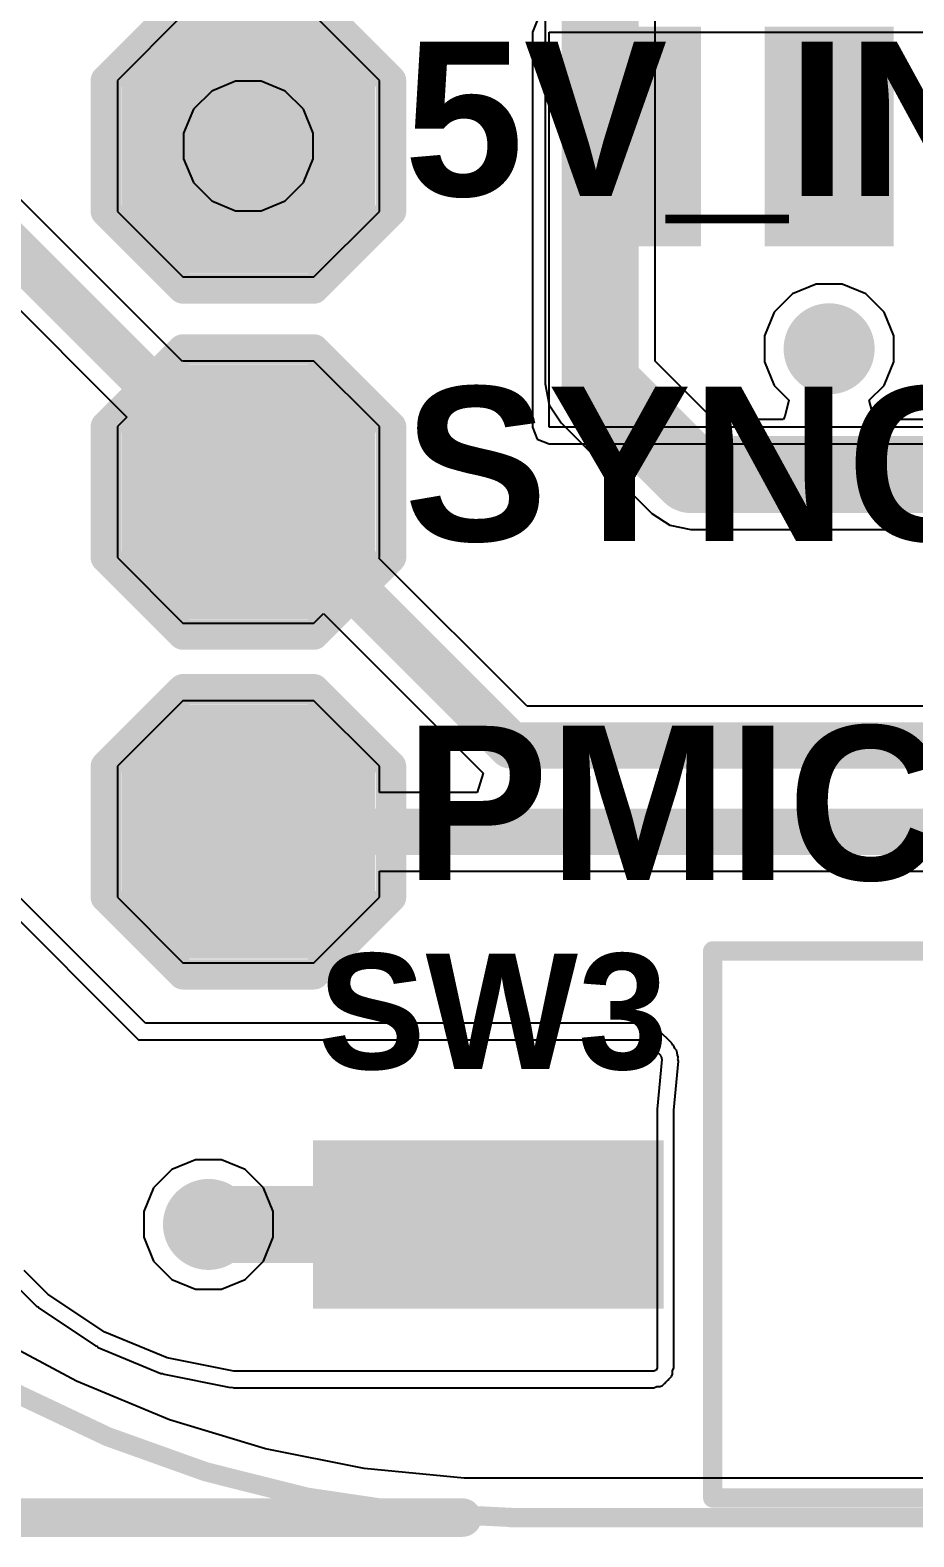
# Model space of a CAD drawing. Header units: millimetres. Extents: x -12 to 5428, y 0 to 5422.
# Drawn here: x -3.19 to 2.63, y -0.13 to 9.81 of the extents above; entities that cross this region are included whole.
import ezdxf

# ---------------------------------------------------------------- set-up
doc = ezdxf.new("R2010")
doc.units = ezdxf.units.MM
for name, color, linetype in [('BottomLayer', 5, 'Continuous'), ('BottomPaste', 16, 'Continuous'), ('BottomSolder', 6, 'Continuous'), ('Mechanical1', 6, 'Continuous'), ('Mechanical2', 216, 'Continuous'), ('TopLayer', 1, 'Continuous'), ('TopOverlay', 2, 'Continuous'), ('TopPaste', 8, 'Continuous'), ('TopSolder', 216, 'Continuous'), ('ViaHoleLayer', 16, 'Continuous')]:
    doc.layers.add(name, color=color, linetype=linetype)
doc.styles.add('Arial', font='arialbd.ttf', dxfattribs={"height": 0.2})

# ---------------------------------------------------------------- blocks, each defined once
blk = doc.blocks.new('T__________5')
at = {"layer": 'TopLayer'}
blk.add_hatch(color=1, dxfattribs=at).paths.add_polyline_path([(0.38098476, 0.7620152399999999), (-0.38101524, 0.7620152399999999), (-0.7620152399999999, 0.38101524), (-0.7620152399999999, -0.38098476), (-0.38101524, -0.7619847599999999), (0.38098476, -0.7619847599999999), (0.7619847599999999, -0.38098476), (0.7619847599999999, 0.38101524)])
at = {"layer": 'TopPaste'}
blk.add_hatch(color=8, dxfattribs=at).paths.add_polyline_path([(0.38098476, 0.7620152399999999), (-0.38101524, 0.7620152399999999), (-0.7620152399999999, 0.38101524), (-0.7620152399999999, -0.38098476), (-0.38101524, -0.7619847599999999), (0.38098476, -0.7619847599999999), (0.7619847599999999, -0.38098476), (0.7619847599999999, 0.38101524)])
at = {"layer": 'TopSolder'}
blk.add_hatch(color=216, dxfattribs=at).paths.add_polyline_path([(0.4184853199999999, 0.83701636), (-0.4185157999999999, 0.83701636), (-0.83701636, 0.4185157999999999), (-0.83701636, -0.4184853199999999), (-0.4185157999999999, -0.83698588), (0.4184853199999999, -0.83698588), (0.83698588, -0.4184853199999999), (0.83698588, 0.4185157999999999)])
at = {"layer": 'TopOverlay', "const_width": 0.1999996}
for points in [[(-0.43181524, 0.9398152399999999), (-0.9398152399999999, 0.43181524)], [(-0.43181524, 0.9398152399999999), (0.43178476, 0.9398152399999999)], [(0.43178476, 0.9398152399999999), (0.93978476, 0.43181524)], [(-0.9398152399999999, 0.43181524), (-0.9398152399999999, -0.43178476)], [(0.93978476, 0.43181524), (0.93978476, -0.43178476)], [(-0.9398152399999999, -0.43178476), (-0.43181524, -0.93978476)], [(0.93978476, -0.43178476), (0.43178476, -0.93978476)], [(-0.43181524, -0.93978476), (0.43178476, -0.93978476)]]:
    blk.add_lwpolyline(points, dxfattribs=at)
at = {"layer": 'TopOverlay', "const_width": 0.0999998}
for points in [[(-0.48181514, 0.9398152399999999, 1), (-0.3818153399999999, 0.9398152399999999, 1)], [(-0.48181514, 0.9398152399999999, 1), (-0.3818153399999999, 0.9398152399999999, 1)], [(0.3817848599999999, 0.9398152399999999, 1), (0.48178466, 0.9398152399999999, 1)], [(0.3817848599999999, 0.9398152399999999, 1), (0.48178466, 0.9398152399999999, 1)], [(-0.9898151399999999, 0.43181524, 1), (-0.8898153399999998, 0.43181524, 1)], [(-0.9898151399999999, 0.43181524, 1), (-0.8898153399999998, 0.43181524, 1)], [(0.8897848599999999, 0.43181524, 1), (0.98978466, 0.43181524, 1)], [(0.8897848599999999, 0.43181524, 1), (0.98978466, 0.43181524, 1)], [(-0.9898151399999999, -0.43178476, 1), (-0.8898153399999998, -0.43178476, 1)], [(-0.9898151399999999, -0.43178476, 1), (-0.8898153399999998, -0.43178476, 1)], [(0.8897848599999999, -0.43178476, 1), (0.98978466, -0.43178476, 1)], [(0.8897848599999999, -0.43178476, 1), (0.98978466, -0.43178476, 1)], [(-0.48181514, -0.93978476, 1), (-0.3818153399999999, -0.93978476, 1)], [(-0.48181514, -0.93978476, 1), (-0.3818153399999999, -0.93978476, 1)], [(0.3817848599999999, -0.93978476, 1), (0.48178466, -0.93978476, 1)], [(0.3817848599999999, -0.93978476, 1), (0.48178466, -0.93978476, 1)]]:
    blk.add_lwpolyline(points, format="xyb", close=True, dxfattribs=at)
blk = doc.blocks.new('T__________6')
at = {"layer": 'TopLayer'}
blk.add_hatch(color=1, dxfattribs=at).paths.add_polyline_path([(0.38102286, 0.7620152399999999), (-0.38097714, 0.7620152399999999), (-0.7619771399999999, 0.38101524), (-0.7619771399999999, -0.38098476), (-0.38097714, -0.7619847599999999), (0.38102286, -0.7619847599999999), (0.76202286, -0.38098476), (0.76202286, 0.38101524)])
at = {"layer": 'TopPaste'}
blk.add_hatch(color=8, dxfattribs=at).paths.add_polyline_path([(0.38102286, 0.7620152399999999), (-0.38097714, 0.7620152399999999), (-0.7619771399999999, 0.38101524), (-0.7619771399999999, -0.38098476), (-0.38097714, -0.7619847599999999), (0.38102286, -0.7619847599999999), (0.76202286, -0.38098476), (0.76202286, 0.38101524)])
at = {"layer": 'TopSolder'}
blk.add_hatch(color=216, dxfattribs=at).paths.add_polyline_path([(0.41852342, 0.83701636), (-0.4184777, 0.83701636), (-0.83697826, 0.4185157999999999), (-0.83697826, -0.4184853199999999), (-0.4184777, -0.83698588), (0.41852342, -0.83698588), (0.83702398, -0.4184853199999999), (0.83702398, 0.4185157999999999)])
at = {"layer": 'TopOverlay', "const_width": 0.1999996}
for points in [[(-0.4317771399999999, 0.9398152399999999), (-0.9397771399999999, 0.43181524)], [(-0.4317771399999999, 0.9398152399999999), (0.43182286, 0.9398152399999999)], [(0.43182286, 0.9398152399999999), (0.93982286, 0.43181524)], [(-0.9397771399999999, 0.43181524), (-0.9397771399999999, -0.43178476)], [(0.93982286, 0.43181524), (0.93982286, -0.43178476)], [(-0.9397771399999999, -0.43178476), (-0.4317771399999999, -0.93978476)], [(0.93982286, -0.43178476), (0.43182286, -0.93978476)], [(-0.4317771399999999, -0.93978476), (0.43182286, -0.93978476)]]:
    blk.add_lwpolyline(points, dxfattribs=at)
at = {"layer": 'TopOverlay', "const_width": 0.0999998}
for points in [[(-0.48177704, 0.9398152399999999, 1), (-0.38177724, 0.9398152399999999, 1)], [(-0.48177704, 0.9398152399999999, 1), (-0.38177724, 0.9398152399999999, 1)], [(0.38182296, 0.9398152399999999, 1), (0.48182276, 0.9398152399999999, 1)], [(0.38182296, 0.9398152399999999, 1), (0.48182276, 0.9398152399999999, 1)], [(-0.9897770399999999, 0.43181524, 1), (-0.88977724, 0.43181524, 1)], [(-0.9897770399999999, 0.43181524, 1), (-0.88977724, 0.43181524, 1)], [(0.8898229599999999, 0.43181524, 1), (0.98982276, 0.43181524, 1)], [(0.8898229599999999, 0.43181524, 1), (0.98982276, 0.43181524, 1)], [(-0.9897770399999999, -0.43178476, 1), (-0.88977724, -0.43178476, 1)], [(-0.9897770399999999, -0.43178476, 1), (-0.88977724, -0.43178476, 1)], [(0.8898229599999999, -0.43178476, 1), (0.98982276, -0.43178476, 1)], [(0.8898229599999999, -0.43178476, 1), (0.98982276, -0.43178476, 1)], [(-0.48177704, -0.93978476, 1), (-0.38177724, -0.93978476, 1)], [(-0.48177704, -0.93978476, 1), (-0.38177724, -0.93978476, 1)], [(0.38182296, -0.93978476, 1), (0.48182276, -0.93978476, 1)], [(0.38182296, -0.93978476, 1), (0.48182276, -0.93978476, 1)]]:
    blk.add_lwpolyline(points, format="xyb", close=True, dxfattribs=at)
blk = doc.blocks.new('T__________17')
at = {"layer": 'TopLayer'}
blk.add_hatch(color=1, dxfattribs=at).paths.add_polyline_path([(0.38098476, 0.7619847599999999), (-0.38101524, 0.7619847599999999), (-0.7620152399999999, 0.38098476), (-0.7620152399999999, -0.38101524), (-0.38101524, -0.7620152399999999), (0.38098476, -0.7620152399999999), (0.7619847599999999, -0.38101524), (0.7619847599999999, 0.38098476)])
at = {"layer": 'TopPaste'}
blk.add_hatch(color=8, dxfattribs=at).paths.add_polyline_path([(0.38098476, 0.7619847599999999), (-0.38101524, 0.7619847599999999), (-0.7620152399999999, 0.38098476), (-0.7620152399999999, -0.38101524), (-0.38101524, -0.7620152399999999), (0.38098476, -0.7620152399999999), (0.7619847599999999, -0.38101524), (0.7619847599999999, 0.38098476)])
at = {"layer": 'TopSolder'}
blk.add_hatch(color=216, dxfattribs=at).paths.add_polyline_path([(0.4184853199999999, 0.83698588), (-0.4185157999999999, 0.83698588), (-0.83701636, 0.4184853199999999), (-0.83701636, -0.4185157999999999), (-0.4185157999999999, -0.83701636), (0.4184853199999999, -0.83701636), (0.83698588, -0.4185157999999999), (0.83698588, 0.4184853199999999)])
at = {"layer": 'TopOverlay', "const_width": 0.1999996}
for points in [[(-0.9398152399999999, 0.43178476), (-0.43181524, 0.93978476)], [(-0.43181524, 0.93978476), (0.43178476, 0.93978476)], [(0.43178476, 0.93978476), (0.93978476, 0.43178476)], [(-0.9398152399999999, -0.43181524), (-0.9398152399999999, 0.43178476)], [(0.93978476, -0.43181524), (0.93978476, 0.43178476)], [(-0.9398152399999999, -0.43181524), (-0.43181524, -0.9398152399999999)], [(0.43178476, -0.9398152399999999), (0.93978476, -0.43181524)], [(-0.43181524, -0.9398152399999999), (0.43178476, -0.9398152399999999)]]:
    blk.add_lwpolyline(points, dxfattribs=at)
at = {"layer": 'TopOverlay', "const_width": 0.0999998}
for points in [[(-0.48181514, 0.93978476, 1), (-0.3818153399999999, 0.93978476, 1)], [(-0.48181514, 0.93978476, 1), (-0.3818153399999999, 0.93978476, 1)], [(0.3817848599999999, 0.93978476, 1), (0.48178466, 0.93978476, 1)], [(0.3817848599999999, 0.93978476, 1), (0.48178466, 0.93978476, 1)], [(-0.9898151399999999, 0.43178476, 1), (-0.8898153399999998, 0.43178476, 1)], [(-0.9898151399999999, 0.43178476, 1), (-0.8898153399999998, 0.43178476, 1)], [(0.8897848599999999, 0.43178476, 1), (0.98978466, 0.43178476, 1)], [(0.8897848599999999, 0.43178476, 1), (0.98978466, 0.43178476, 1)], [(-0.9898151399999999, -0.43181524, 1), (-0.8898153399999998, -0.43181524, 1)], [(-0.9898151399999999, -0.43181524, 1), (-0.8898153399999998, -0.43181524, 1)], [(0.8897848599999999, -0.43181524, 1), (0.98978466, -0.43181524, 1)], [(0.8897848599999999, -0.43181524, 1), (0.98978466, -0.43181524, 1)], [(-0.48181514, -0.9398152399999999, 1), (-0.3818153399999999, -0.9398152399999999, 1)], [(-0.48181514, -0.9398152399999999, 1), (-0.3818153399999999, -0.9398152399999999, 1)], [(0.3817848599999999, -0.9398152399999999, 1), (0.48178466, -0.9398152399999999, 1)], [(0.3817848599999999, -0.9398152399999999, 1), (0.48178466, -0.9398152399999999, 1)]]:
    blk.add_lwpolyline(points, format="xyb", close=True, dxfattribs=at)
blk = doc.blocks.new('SOP_8_B_24')
at = {"layer": 'BottomLayer'}
for points in [[(-3.39997923, 2.25499803), (-2.09997929, 2.25499803), (-2.09997929, 1.55499689), (-3.39997923, 1.55499689)], [(2.09998437, 2.25499803), (3.39998431, 2.25499803), (3.39998431, 1.55499689), (2.09998437, 1.55499689)], [(-3.39997923, 0.98499803), (-2.09997929, 0.98499803), (-2.09997929, 0.28499689), (-3.39997923, 0.28499689)], [(2.09998437, 0.98499803), (3.39998431, 0.98499803), (3.39998431, 0.28499689), (2.09998437, 0.28499689)], [(-3.39997923, -0.28500197), (-2.09997929, -0.28500197), (-2.09997929, -0.98500311), (-3.39997923, -0.98500311)], [(2.09998437, -0.28500197), (3.39998431, -0.28500197), (3.39998431, -0.98500311), (2.09998437, -0.98500311)], [(-3.39997923, -1.55500197), (-2.09997929, -1.55500197), (-2.09997929, -2.25500311), (-3.39997923, -2.25500311)], [(2.09998437, -1.55500197), (3.39998431, -1.55500197), (3.39998431, -2.25500311), (2.09998437, -2.25500311)]]:
    blk.add_hatch(color=5, dxfattribs=at).paths.add_polyline_path(points)
at = {"layer": 'BottomPaste'}
for points in [[(-3.39997923, 2.25499803), (-2.09997929, 2.25499803), (-2.09997929, 1.55499689), (-3.39997923, 1.55499689)], [(2.09998437, 2.25499803), (3.39998431, 2.25499803), (3.39998431, 1.55499689), (2.09998437, 1.55499689)], [(-3.39997923, 0.98499803), (-2.09997929, 0.98499803), (-2.09997929, 0.28499689), (-3.39997923, 0.28499689)], [(2.09998437, 0.98499803), (3.39998431, 0.98499803), (3.39998431, 0.28499689), (2.09998437, 0.28499689)], [(-3.39997923, -0.28500197), (-2.09997929, -0.28500197), (-2.09997929, -0.98500311), (-3.39997923, -0.98500311)], [(2.09998437, -0.28500197), (3.39998431, -0.28500197), (3.39998431, -0.98500311), (2.09998437, -0.98500311)], [(-3.39997923, -1.55500197), (-2.09997929, -1.55500197), (-2.09997929, -2.25500311), (-3.39997923, -2.25500311)], [(2.09998437, -1.55500197), (3.39998431, -1.55500197), (3.39998431, -2.25500311), (2.09998437, -2.25500311)]]:
    blk.add_hatch(color=16, dxfattribs=at).paths.add_polyline_path(points)
at = {"layer": 'BottomSolder'}
for points in [[(-3.47498035, 2.32999915), (-2.02497817, 2.32999915), (-2.02497817, 1.47999577), (-3.47498035, 1.47999577)], [(2.02498325, 2.32999915), (3.47498543, 2.32999915), (3.47498543, 1.47999577), (2.02498325, 1.47999577)], [(-3.47498035, 1.05999915), (-2.02497817, 1.05999915), (-2.02497817, 0.20999577), (-3.47498035, 0.20999577)], [(2.02498325, 1.05999915), (3.47498543, 1.05999915), (3.47498543, 0.20999577), (2.02498325, 0.20999577)], [(-3.47498035, -0.21000085), (-2.02497817, -0.21000085), (-2.02497817, -1.06000423), (-3.47498035, -1.06000423)], [(2.02498325, -0.21000085), (3.47498543, -0.21000085), (3.47498543, -1.06000423), (2.02498325, -1.06000423)], [(-3.47498035, -1.48000085), (-2.02497817, -1.48000085), (-2.02497817, -2.33000423), (-3.47498035, -2.33000423)], [(2.02498325, -1.48000085), (3.47498543, -1.48000085), (3.47498543, -2.33000423), (2.02498325, -2.33000423)]]:
    blk.add_hatch(color=6, dxfattribs=at).paths.add_polyline_path(points)
blk = doc.blocks.new('DSIC01LSGET_63')
at = {"layer": 'TopLayer'}
for points in [[(-5.49999662, 0.50001551), (-3.29999594, 0.50001551), (-3.29999594, -0.4999850299999999), (-5.49999662, -0.4999850299999999)], [(3.29998578, 0.50001551), (5.49998646, 0.50001551), (5.49998646, -0.4999850299999999), (3.29998578, -0.4999850299999999)]]:
    blk.add_hatch(color=1, dxfattribs=at).paths.add_polyline_path(points)
at = {"layer": 'TopPaste'}
for points in [[(-5.49999662, 0.50001551), (-3.29999594, 0.50001551), (-3.29999594, -0.4999850299999999), (-5.49999662, -0.4999850299999999)], [(3.29998578, 0.50001551), (5.49998646, 0.50001551), (5.49998646, -0.4999850299999999), (3.29998578, -0.4999850299999999)]]:
    blk.add_hatch(color=8, dxfattribs=at).paths.add_polyline_path(points)
at = {"layer": 'TopSolder'}
for points in [[(-5.55499778, 0.55501667), (-3.24499478, 0.55501667), (-3.24499478, -0.5549861899999999), (-5.55499778, -0.5549861899999999)], [(3.244984619999999, 0.55501667), (5.554987619999999, 0.55501667), (5.554987619999999, -0.5549861899999999), (3.244984619999999, -0.5549861899999999)]]:
    blk.add_hatch(color=216, dxfattribs=at).paths.add_polyline_path(points)
at = {"layer": 'TopOverlay'}
for points, const_width in [([(2.92099492, 1.80341524), (-2.94640508, 1.80341524)], 0.127), ([(-2.94640508, 1.80341524), (-2.94640508, -1.80338476)], 0.127), ([(2.92099492, 1.80341524), (2.92099492, -1.80338476)], 0.127), ([(0.48259492, 0.4572152399999999), (-0.50800508, 1.524e-05)], 0.254), ([(-0.50800508, 1.524e-05), (-1.42240508, 1.524e-05)], 0.254), ([(1.37159492, -0.05078476), (0.4571949199999999, -0.05078476)], 0.254), ([(2.92099492, -1.80338476), (-2.94640508, -1.80338476)], 0.127)]:
    blk.add_lwpolyline(points, dxfattribs=dict(at, const_width=const_width))
for points, const_width in [([(-2.97815508, 1.80341524, 1), (-2.91465508, 1.80341524, 1)], 0.0635), ([(-2.97815508, 1.80341524, 1), (-2.91465508, 1.80341524, 1)], 0.0635), ([(2.88924492, 1.80341524, 1), (2.95274492, 1.80341524, 1)], 0.0635), ([(2.88924492, 1.80341524, 1), (2.95274492, 1.80341524, 1)], 0.0635), ([(0.4190949199999999, 0.4572152399999999, 1), (0.5460949199999999, 0.4572152399999999, 1)], 0.127), ([(-1.48590508, 1.524e-05, 1), (-1.35890508, 1.524e-05, 1)], 0.127), ([(-0.57150508, 1.524e-05, 1), (-0.44450508, 1.524e-05, 1)], 0.127), ([(-0.57150508, 1.524e-05, 1), (-0.44450508, 1.524e-05, 1)], 0.127), ([(0.3936949199999999, -0.05078476, 1), (0.52069492, -0.05078476, 1)], 0.127), ([(1.30809492, -0.05078476, 1), (1.43509492, -0.05078476, 1)], 0.127), ([(-2.97815508, -1.80338476, 1), (-2.91465508, -1.80338476, 1)], 0.0635), ([(-2.97815508, -1.80338476, 1), (-2.91465508, -1.80338476, 1)], 0.0635), ([(2.88924492, -1.80338476, 1), (2.95274492, -1.80338476, 1)], 0.0635), ([(2.88924492, -1.80338476, 1), (2.95274492, -1.80338476, 1)], 0.0635)]:
    blk.add_lwpolyline(points, format="xyb", close=True, dxfattribs=dict(at, const_width=const_width))

msp = doc.modelspace()

# ---------------------------------------------------------------- hatches: boundary and pattern name
at = {"layer": 'BottomLayer'}
h = msp.add_hatch(color=5, dxfattribs=at)
edge = h.paths.add_edge_path()
edge.add_arc((-1.7526, 9.042399999999999), 0.2999994, 0, 360)
h = msp.add_hatch(color=5, dxfattribs=at)
edge = h.paths.add_edge_path()
edge.add_arc((2.07409796, 7.705277959999999), 0.2999994, 0, 360)
h = msp.add_hatch(color=5, dxfattribs=at)
edge = h.paths.add_edge_path()
edge.add_arc((-2.01591164, 1.93256916), 0.2999994, 0, 360)
at = {"layer": 'TopLayer'}
h = msp.add_hatch(color=1, dxfattribs=at)
edge = h.paths.add_edge_path()
edge.add_arc((-1.7526, 9.042399999999999), 0.2999994, 0, 360)
h = msp.add_hatch(color=1, dxfattribs=at)
edge = h.paths.add_edge_path()
edge.add_arc((2.07409796, 7.705277959999999), 0.2999994, 0, 360)
h = msp.add_hatch(color=1, dxfattribs=at)
edge = h.paths.add_edge_path()
edge.add_arc((-2.01591164, 1.93256916), 0.2999994, 0, 360)
at = {"layer": 'ViaHoleLayer'}
h = msp.add_hatch(color=16, dxfattribs=at)
edge = h.paths.add_edge_path()
edge.add_arc((-1.7526, 9.042399999999999), 0.1499997, 0, 360)
h = msp.add_hatch(color=16, dxfattribs=at)
edge = h.paths.add_edge_path()
edge.add_arc((2.07409796, 7.705277959999999), 0.1499997, 0, 360)
h = msp.add_hatch(color=16, dxfattribs=at)
edge = h.paths.add_edge_path()
edge.add_arc((-2.01591164, 1.93256916), 0.1499997, 0, 360)

# ---------------------------------------------------------------- linework, layer by layer
at = {"layer": 'BottomLayer'}
for p, q in [((0.1508379, 9.86926652), (0.11862816, 9.791504419999999)), ((0.11862816, 9.791504419999999), (0.11862816, 7.188199999999999)), ((0.2286, 7.188199999999999), (0.2286, 9.791504419999999)), ((0.2286, 9.791504419999999), (6.480997959999999, 9.791504419999999)), ((-1.83753506, 9.4693994), (-1.99447404, 9.404390639999999)), ((-1.66766494, 9.4693994), (-1.83753506, 9.4693994)), ((-1.51072596, 9.404390639999999), (-1.66766494, 9.4693994)), ((-1.99447404, 9.404390639999999), (-2.11459064, 9.28427404)), ((-1.39060936, 9.28427404), (-1.51072596, 9.404390639999999)), ((-2.11459064, 9.28427404), (-2.1795994, 9.12733506)), ((-1.3256006, 9.12733506), (-1.39060936, 9.28427404)), ((-2.1795994, 9.12733506), (-2.1795994, 8.95746494)), ((-1.3256006, 8.95746494), (-1.3256006, 9.12733506)), ((-2.1795994, 8.95746494), (-2.11459064, 8.80052596)), ((-1.39060936, 8.80052596), (-1.3256006, 8.95746494)), ((-2.11459064, 8.80052596), (-1.99447404, 8.68040936)), ((-1.51072596, 8.68040936), (-1.39060936, 8.80052596)), ((-1.99447404, 8.68040936), (-1.83753506, 8.6154006)), ((-1.66766494, 8.6154006), (-1.51072596, 8.68040936)), ((-1.83753506, 8.6154006), (-1.66766494, 8.6154006)), ((0.11862816, 7.188199999999999), (0.1508379, 7.110437899999999)), ((5.16691372, 7.188199999999999), (0.2286, 7.188199999999999)), ((0.1508379, 7.110437899999999), (0.2286, 7.078228159999999)), ((0.2286, 7.078228159999999), (5.16691372, 7.078228159999999)), ((-2.25778568, 2.2945598), (-2.37790228, 2.1744432)), ((-2.1008467, 2.35956856), (-2.25778568, 2.2945598)), ((-1.93097658, 2.35956856), (-2.1008467, 2.35956856)), ((-1.7740376, 2.2945598), (-1.93097658, 2.35956856)), ((-1.653921, 2.1744432), (-1.7740376, 2.2945598)), ((-2.37790228, 2.1744432), (-2.44291104, 2.01750422)), ((-1.58891224, 2.01750422), (-1.653921, 2.1744432)), ((-2.44291104, 2.01750422), (-2.44291104, 1.8476341)), ((-1.58891224, 1.8476341), (-1.58891224, 2.01750422)), ((-2.44291104, 1.8476341), (-2.37790228, 1.69069512)), ((-1.653921, 1.69069512), (-1.58891224, 1.8476341)), ((-2.37790228, 1.69069512), (-2.25778568, 1.57057852)), ((-1.7740376, 1.57057852), (-1.653921, 1.69069512)), ((-2.25778568, 1.57057852), (-2.1008467, 1.50556976)), ((-2.1008467, 1.50556976), (-1.93097658, 1.50556976)), ((-1.93097658, 1.50556976), (-1.7740376, 1.57057852)), ((-2.8856432, 0.8988221799999999), (-3.46977208, 1.2110466)), ((-2.2737318, 0.64536066), (-2.8856432, 0.8988221799999999)), ((-1.6399129, 0.4530979), (-2.2737318, 0.64536066)), ((-0.9903002799999999, 0.32388048), (-1.6399129, 0.4530979)), ((-0.33117282, 0.25896316), (-0.9903002799999999, 0.32388048)), ((-0.007457439999999999, 0.25897586), (-0.33117282, 0.25896316)), ((-0.00743966, 0.2589784), (-0.007457439999999999, 0.25897586)), ((35.91558222, 0.25896316), (-0.00743966, 0.2589784))]:
    msp.add_line(p, q, dxfattribs=at)
at = {"layer": 'Mechanical1', "const_width": 0.254}
msp.add_lwpolyline([(-11.8618, -1.524e-05), (-0.34291524, -1.524e-05)], dxfattribs=at)
at = {"layer": 'Mechanical1', "const_width": 0.127}
msp.add_lwpolyline([(-0.40641524, -1.524e-05, 1), (-0.27941524, -1.524e-05, 1)], format="xyb", close=True, dxfattribs=at)
at = {"layer": 'Mechanical2', "const_width": 0.127}
msp.add_lwpolyline([(0, 0, -0.4142134560947221), (-7.00000124, 6.9999987)], format="xyb", dxfattribs=at)
msp.add_lwpolyline([(-0.02541524, -1.524e-05), (35.97461436, -1.524e-05)], dxfattribs=at)
at = {"layer": 'Mechanical2', "const_width": 0.0635}
for points in [[(-0.05716524, -1.524e-05, 1), (0.006334759999999999, -1.524e-05, 1)], [(-0.03175, 0, 1), (0.03175, 0, 1)]]:
    msp.add_lwpolyline(points, format="xyb", close=True, dxfattribs=at)
at = {"layer": 'TopLayer'}
for p, q in [((0.9277527799999999, 7.62408178), (0.9277527799999999, 10.31539466)), ((0.20261834, 10.20881372), (0.20261834, 7.4739119)), ((-2.18441524, 9.905984759999999), (-2.61621524, 9.474184759999998)), ((-0.88901524, 9.474184759999998), (-1.32081524, 9.905984759999999)), ((-2.61621524, 9.474184759999998), (-2.61621524, 8.61058476)), ((-0.88901524, 8.61058476), (-0.88901524, 9.474184759999998)), ((-2.1878036, 7.621320799999999), (-3.2839914, 8.717508599999999)), ((-2.61621524, 8.61058476), (-2.18441524, 8.17878476)), ((-1.32081524, 8.17878476), (-0.88901524, 8.61058476)), ((-3.57438706, 8.2754089), (-2.55405128, 7.25507312)), ((-2.18441524, 8.17878476), (-1.32081524, 8.17878476)), ((1.83222392, 8.067268599999998), (1.71210732, 7.947151999999999)), ((1.9891629, 8.13227736), (1.83222392, 8.067268599999998)), ((2.15903302, 8.13227736), (1.9891629, 8.13227736)), ((2.315972, 8.067268599999998), (2.15903302, 8.13227736)), ((2.4360886, 7.947151999999999), (2.315972, 8.067268599999998)), ((1.71210732, 7.947151999999999), (1.64709856, 7.790213019999999)), ((2.50109736, 7.790213019999999), (2.4360886, 7.947151999999999)), ((1.64709856, 7.790213019999999), (1.64709856, 7.620342899999999)), ((2.50109736, 7.620342899999999), (2.50109736, 7.790213019999999)), ((-2.18441524, 7.624709159999999), (-2.1878036, 7.621320799999999)), ((-1.32081524, 7.624709159999999), (-2.18441524, 7.624709159999999)), ((-0.88901524, 7.192909159999999), (-1.32081524, 7.624709159999999)), ((1.31273804, 7.239093980000001), (0.9277527799999999, 7.62408178)), ((1.64709856, 7.620342899999999), (1.71210732, 7.46340392)), ((2.4360886, 7.46340392), (2.50109736, 7.620342899999999)), ((0.20261834, 7.4739119), (0.2026158, 7.4738992)), ((0.2026158, 7.4738992), (0.23021798, 7.335151699999999)), ((1.71210732, 7.46340392), (1.80941726, 7.366093979999999)), ((2.33877866, 7.366093979999999), (2.4360886, 7.46340392)), ((1.80941726, 7.366093979999999), (1.78217322, 7.258824699999999)), ((2.3660227, 7.258824699999999), (2.33877866, 7.366093979999999)), ((-2.55405128, 7.25507312), (-2.61621524, 7.192909159999999)), ((0.23021798, 7.335151699999999), (0.30881066, 7.217524299999999)), ((1.78217322, 7.258824699999999), (1.7704816, 7.239093980000001)), ((2.37771432, 7.239093980000001), (2.3660227, 7.258824699999999)), ((-2.61621524, 7.192909159999999), (-2.61621524, 6.329309159999999)), ((-0.88901524, 6.329309159999999), (-0.88901524, 7.192909159999999)), ((0.30881066, 7.217524299999999), (0.90617802, 6.620159479999999)), ((1.7704816, 7.239093980000001), (1.31273804, 7.239093980000001)), ((12.76923278, 7.239093980000001), (2.37771432, 7.239093980000001)), ((0.90617802, 6.620159479999999), (0.9061830999999999, 6.620151859999999)), ((0.9061830999999999, 6.620151859999999), (1.02380796, 6.541559179999999)), ((1.02380796, 6.541559179999999), (1.162558, 6.513959539999999)), ((1.162558, 6.513959539999999), (6.9184774, 6.513959539999999)), ((-2.61621524, 6.329309159999999), (-2.18441524, 5.897509159999999)), ((-0.8924036, 6.3259208), (-0.88901524, 6.329309159999999)), ((0.08434578, 5.349171419999999), (-0.8924036, 6.3259208)), ((-2.18441524, 5.897509159999999), (-1.32081524, 5.897509159999999)), ((-1.32081524, 5.897509159999999), (-1.25865128, 5.95967312)), ((-1.25865128, 5.95967312), (-0.20613878, 4.907160619999999)), ((-2.18441524, 5.38478476), (-2.61621524, 4.95298476)), ((-1.32081524, 5.38478476), (-2.18441524, 5.38478476)), ((-0.88901524, 4.95298476), (-1.32081524, 5.38478476)), ((-2.43097812, 3.25957184), (-4.46821306, 5.29680678)), ((3.72997476, 5.349171419999999), (0.08434578, 5.349171419999999)), ((-4.5781849, 5.25125442), (-2.47653048, 3.1496)), ((-2.61621524, 4.95298476), (-2.61621524, 4.08938476)), ((-0.88901524, 4.78016062), (-0.88901524, 4.95298476)), ((-0.20614132, 4.90677962), (-0.24470868, 4.78016062)), ((-0.20613878, 4.907160619999999), (-0.20614132, 4.90677962)), ((-0.24470868, 4.78016062), (-0.88901524, 4.78016062)), ((-0.88901524, 4.08938476), (-0.88901524, 4.262208899999999)), ((-0.88901524, 4.262208899999999), (5.364286959999999, 4.262208899999999)), ((-2.61621524, 4.08938476), (-2.18441524, 3.65758476)), ((-1.32081524, 3.65758476), (-0.88901524, 4.08938476)), ((-2.18441524, 3.65758476), (-1.32081524, 3.65758476)), ((0.83601052, 3.25957184), (-2.43097812, 3.25957184)), ((0.85392768, 3.25214996), (0.83601052, 3.25957184)), ((0.8548674799999999, 3.25214996), (0.85392768, 3.25214996)), ((0.85715856, 3.2512), (0.8548674799999999, 3.25214996)), ((0.87809578, 3.2512), (0.85715856, 3.2512)), ((0.8960129399999999, 3.24377812), (0.87809578, 3.2512)), ((0.8960180199999999, 3.24377812), (0.8960129399999999, 3.24377812)), ((0.9140723399999999, 3.23663056), (0.8960180199999999, 3.24377812)), ((0.92913708, 3.22203318), (0.9140723399999999, 3.23663056)), ((0.93142308, 3.2211264), (0.92913708, 3.22203318)), ((0.93206316, 3.22050918), (0.93142308, 3.2211264)), ((0.95010986, 3.2133667), (0.93206316, 3.22050918)), ((1.03840788, 3.12782712), (0.95010986, 3.2133667)), ((-2.47653048, 3.1496), (0.83601052, 3.1496)), ((0.83601052, 3.1496), (0.85392768, 3.14217812)), ((0.85392768, 3.14217812), (0.8548674799999999, 3.14217812)), ((0.8548674799999999, 3.14217812), (0.85553804, 3.14152788)), ((0.85553804, 3.14152788), (0.8735923599999998, 3.13438032)), ((0.8735923599999998, 3.13438032), (0.9618903799999999, 3.04884074)), ((1.04427528, 3.11427114), (1.03840788, 3.12782712)), ((1.04531414, 3.11386474), (1.04427528, 3.11427114)), ((1.04540812, 3.1136336), (1.04531414, 3.11386474)), ((1.04633268, 3.11149238), (1.04540812, 3.1136336)), ((1.049655, 3.10971438), (1.04633268, 3.11149238)), ((1.04965754, 3.10970168), (1.049655, 3.10971438)), ((1.05391204, 3.10450484), (1.04965754, 3.10970168)), ((1.05758996, 3.09231284), (1.05391204, 3.10450484)), ((1.06717846, 3.0805882), (1.05758996, 3.09231284)), ((1.06981498, 3.07184806), (1.06717846, 3.0805882)), ((0.9725355199999999, 3.01975266), (0.9397999999999999, 2.6924)), ((0.9618903799999999, 3.04884074), (0.96453198, 3.04008028)), ((0.96453198, 3.04008028), (0.9687915599999999, 3.03487328)), ((0.9687915599999999, 3.03487328), (0.96889824, 3.02815498)), ((0.96889824, 3.02815498), (0.9725355199999999, 3.01975266)), ((1.04977184, 2.68691868), (1.08196126, 3.00881034)), ((1.06982006, 3.07184298), (1.06981498, 3.07184806)), ((1.07345734, 3.06344066), (1.06982006, 3.07184298)), ((1.07369864, 3.04828956), (1.07345734, 3.06344066)), ((1.0787507, 3.03661826), (1.07369864, 3.04828956)), ((1.07747054, 3.02639476), (1.07886246, 3.0299025)), ((1.07814618, 3.02415702), (1.07747054, 3.02639476)), ((1.0776966, 3.0229429), (1.07822492, 3.0239208)), ((1.08196126, 3.00881034), (1.0776966, 3.0229429)), ((1.07822492, 3.0239208), (1.07814618, 3.02415702)), ((1.07885738, 3.0299152), (1.0787507, 3.03661826)), ((1.07886246, 3.0299025), (1.07885738, 3.0299152)), ((0.9397999999999999, 2.6924), (0.9397999999999999, 0.9870744799999999)), ((1.04977184, 0.9870744799999999), (1.04977184, 2.68691868)), ((-3.07137308, 1.47152868), (-3.22932552, 1.62948112)), ((-3.307087619999999, 1.55171902), (-3.14913518, 1.39376658)), ((-3.14913518, 1.39376658), (-3.1387288, 1.3894562)), ((-2.6999057, 1.22332496), (-3.07137308, 1.47152868)), ((-3.1387288, 1.3894562), (-3.13247024, 1.38008868)), ((-3.13247024, 1.38008868), (-2.76100286, 1.1318875)), ((-2.8856432, 0.8988221799999999), (-3.46977208, 1.2110466)), ((-2.2871557, 1.05235756), (-2.6999057, 1.22332496)), ((-2.76100286, 1.1318875), (-2.7499564, 1.1296904)), ((-2.7499564, 1.1296904), (-2.74199096, 1.12172496)), ((-2.74199096, 1.12172496), (-2.32924096, 0.9507575599999999)), ((-1.8489803, 0.9652), (-2.2871557, 1.05235756)), ((-2.2737318, 0.64536066), (-2.8856432, 0.8988221799999999)), ((-2.32924096, 0.9507575599999999), (-2.3179786, 0.9507575599999999)), ((-2.3179786, 0.9507575599999999), (-2.30861108, 0.944499)), ((-2.30861108, 0.944499), (-1.87043568, 0.85734144)), ((0.9179280599999999, 0.9652), (-1.8489803, 0.9652)), ((0.93339158, 0.9716058799999999), (0.9179280599999999, 0.9652)), ((0.9397999999999999, 0.9870744799999999), (0.93339158, 0.9716058799999999)), ((0.99765104, 0.89217246), (1.01283008, 0.90735404)), ((1.01283008, 0.90735404), (1.0175621, 0.9093123799999999)), ((1.0175621, 0.9093123799999999), (1.01952044, 0.9140443999999999)), ((1.01952044, 0.9140443999999999), (1.03500174, 0.9295231599999999)), ((1.03499666, 0.92953586), (1.04138984, 0.94496382)), ((1.03500174, 0.9295231599999999), (1.03499666, 0.92953586)), ((1.04138984, 0.94496382), (1.04140508, 0.9449816)), ((1.0414, 0.9668662399999999), (1.04977184, 0.9870744799999999)), ((1.04140508, 0.9449816), (1.0414, 0.9668662399999999)), ((-1.87043568, 0.85734144), (-1.85938668, 0.8595385399999999)), ((-1.85938668, 0.8595385399999999), (-1.8489803, 0.85522816)), ((-1.8489803, 0.85522816), (0.9179280599999999, 0.85522816)), ((0.9179280599999999, 0.85522816), (0.9381337599999999, 0.8635974599999999)), ((0.9381337599999999, 0.8635974599999999), (0.9600184, 0.8635923799999999)), ((0.9600184, 0.8635923799999999), (0.96003618, 0.8636076199999999)), ((0.96003618, 0.8636076199999999), (0.9754590599999999, 0.86999826)), ((0.9754590599999999, 0.86999826), (0.9754743, 0.8699957199999999)), ((0.9754743, 0.8699957199999999), (0.9909555999999999, 0.88547702)), ((0.9909555999999999, 0.88547702), (0.99569016, 0.8874378999999999)), ((0.99569016, 0.8874378999999999), (0.99765104, 0.89217246)), ((-1.6399129, 0.4530979), (-2.2737318, 0.64536066)), ((-0.9903002799999999, 0.32388048), (-1.6399129, 0.4530979)), ((-0.33117282, 0.25896316), (-0.9903002799999999, 0.32388048)), ((-0.007457439999999999, 0.25897586), (-0.33117282, 0.25896316)), ((-0.00743966, 0.2589784), (-0.007457439999999999, 0.25897586)), ((26.60940576, 0.25896824), (-0.00743966, 0.2589784))]:
    msp.add_line(p, q, dxfattribs=at)
for points, const_width in [([(0.56518556, 7.4738992), (0.56518556, 10.67281076)], 0.508), ([(-1.75261524, 9.042384760000001), (-1.7526, 9.042399999999999)], 0.508), ([(-3.46711524, 8.53438476), (-0.02292604, 5.09019556)], 0.3048), ([(0.56518556, 7.4738992), (1.162558, 6.87652676)], 0.508), ([(1.162558, 6.87652676), (12.76923278, 6.87652676)], 0.508), ([(-0.02292604, 5.09019556), (8.9537794, 5.09019556)], 0.3048), ([(-1.75261524, 4.52118476), (5.64236108, 4.52118476)], 0.3048), ([(-2.01591164, 1.93256916), (-0.17202404, 1.93256916)], 0.508)]:
    msp.add_lwpolyline(points, dxfattribs=dict(at, const_width=const_width))
for points, const_width in [([(-1.87961524, 9.042384760000001, 1), (-1.62561524, 9.042384760000001, 1)], 0.254), ([(-1.8796, 9.042399999999999, 1), (-1.6256, 9.042399999999999, 1)], 0.254), ([(0.43818556, 7.4738992, 1), (0.69218556, 7.4738992, 1)], 0.254), ([(0.43818556, 7.4738992, 1), (0.69218556, 7.4738992, 1)], 0.254), ([(1.035558, 6.87652676, 1), (1.289558, 6.87652676, 1)], 0.254), ([(1.035558, 6.87652676, 1), (1.289558, 6.87652676, 1)], 0.254), ([(-0.09912604, 5.09019556, 1), (0.05327396, 5.09019556, 1)], 0.1524), ([(-0.09912604, 5.09019556, 1), (0.05327396, 5.09019556, 1)], 0.1524), ([(-1.82881524, 4.52118476, 1), (-1.67641524, 4.52118476, 1)], 0.1524), ([(-2.14291164, 1.93256916, 1), (-1.88891164, 1.93256916, 1)], 0.254), ([(-0.29902404, 1.93256916, 1), (-0.04502404, 1.93256916, 1)], 0.254)]:
    msp.add_lwpolyline(points, format="xyb", close=True, dxfattribs=dict(at, const_width=const_width))

# ---------------------------------------------------------------- block references
for name, p, rotation in [('SOP_8_B_24', (2.7091005, 11.8548023), 270), ('T__________6', (-1.7526, 6.7610863), 90), ('T__________5', (-1.7526, 4.521199999999999), 90), ('DSIC01LSGET_63', (4.227962079999999, 1.9325844), 180)]:
    msp.add_blockref(name, p, dxfattribs=dict(rotation=rotation))
msp.add_blockref('T__________17', (-1.7526, 9.042399999999999))

# ---------------------------------------------------------------- texts
at = {"layer": 'TopOverlay', "style": 'Arial'}
for s, height, p in [('5V_IN#', 1.016, (-0.72749156, 8.71286548)), ('SYNC_OUT', 1.016, (-0.72749156, 6.438988899999999)), ('PMIC_CLKOUT', 1.016, (-0.7221854999999999, 4.203788899999999)), ('SW3', 0.7619999999999999, (-1.2950698, 2.95670732))]:
    msp.add_text(s, height=height, dxfattribs=at).set_placement(p)

doc.saveas('drawing.dxf')
